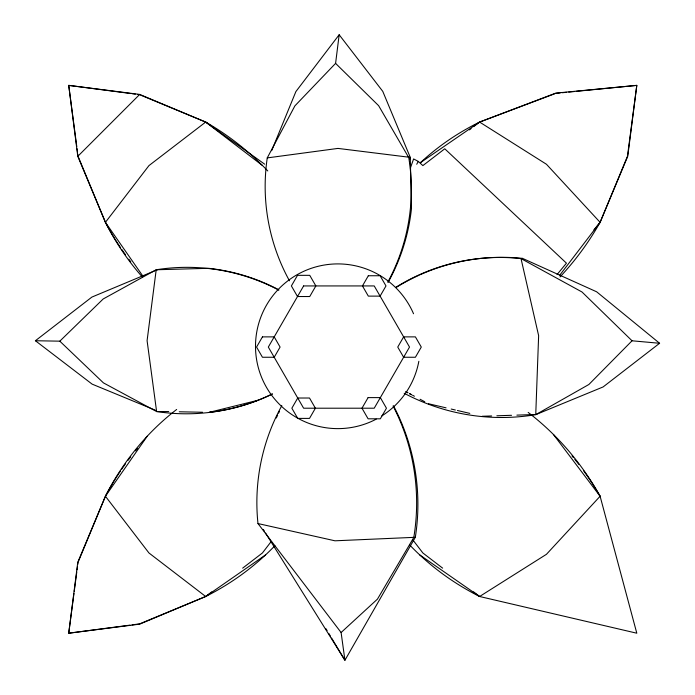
<?xml version="1.0" encoding="UTF-8"?>
<svg xmlns="http://www.w3.org/2000/svg" width="695" height="695" viewBox="0 0 695 695"><rect width="100%" height="100%" fill="white"/><g stroke="black" fill="none" stroke-linecap="round" stroke-linejoin="round"><path stroke-width="1.04" d="M289.459 280.797A196.503 195.504 24.9 0 1 267.254 157.904L294.897 105.866L335.589 63.375L339.169 34.75L382.771 91.375L410.267 157.374L411.483 208.5A195.903 195.877 -57.2 0 1 388.114 282.387M73.965 593.461L68.727 633.206L139.695 624.145L205.685 596.501L265.603 554.871M74.243 591.315L76.789 571.976M77.076 569.831L77.493 566.607M77.779 564.453L78.066 562.307L105.423 496.247A300.588 273.917 59.9 0 1 120.504 470.958M409.598 159.398L410.267 157.374L337.97 148.409L267.254 157.904M410.345 168.138L413.603 158.938L418.294 161.422L422.873 165.601L444.774 148.791L566.451 263.17L557.06 274.568M271.658 150.693L295.888 91.584L339.169 34.75M416.722 164.263L418.294 161.422M393.561 405.906A211.263 210.793 55.3 0 1 415.315 537.296L344.929 660.25L265.542 533.022M147.201 436.252L105.423 496.247L77.788 562.238L68.727 633.206L129.956 625.144M559.805 275.124L600.106 222.331L627.741 156.34L636.802 85.372L555.731 93.121L479.602 122.068A311.021 272.814 40.8 0 0 420.432 162.665L479.602 122.068L554.775 93.755M271.25 541.466L262.415 552.977L242.651 568.145M593.921 229.828L600.106 222.331L627.463 156.262L636.802 85.372L576.311 91.34M583.461 470.576A316.798 291.613 -61.5 0 1 600.106 496.247L546.452 554.306L479.602 596.501L419.693 554.871M395.49 287.522A201.055 198.77 78.1 0 1 521.015 258.592L538.634 335.659L535.741 414.654L603.112 386.941L659.598 343.278L632.042 340.793L588.874 384.491L535.741 414.654A211.845 209.69 -84.1 0 1 404.195 393.274M120.53 247.629A300.588 273.917 -60.5 0 1 105.423 222.331L77.788 156.34L139.695 94.424L205.685 122.068L264.673 164.176M157.73 269.564L91.888 297.078L35.402 340.741L59.813 341.167L103.19 298.972L156.201 269.764L208.613 268.313A195.903 194.965 -88.5 0 1 278.808 289.815M331.558 638.019L344.929 660.25L341.106 632.52L377.446 599.125L413.786 537.504A211.845 210.524 -52.3 0 0 393.057 405.967M469.412 129.887L471.114 128.584M473.66 126.629L479.602 122.068L546.452 164.263L600.106 222.331A326.719 291.231 68.5 0 1 560.022 276.94M211.706 591.888L205.685 596.501L139.626 623.867L132.102 624.857M257.689 400.346L209.021 412.387A195.903 194.93 78.4 0 0 272.301 394.082M659.598 343.278L596.64 291.796L522.544 258.392L521.015 258.592L582.019 292.004L632.042 340.793M415.315 537.296L334.973 540.806L257.975 523.552A201.055 200.316 -30 0 1 281.822 405.654M555.783 93.373L560.109 92.939M562.272 92.73L566.59 92.305M568.753 92.088L574.148 91.558M482.191 416.27L491.626 415.958M496.864 415.784L511.529 415.297M516.889 415.123L534.055 414.559M168.694 411.562L156.61 411.553L103.433 382.876L59.813 341.167M179.249 411.779L202.584 412.257M139.695 94.424L68.727 85.372L77.788 156.34M129.956 93.425L68.727 85.372L76.789 146.593M132.102 93.712L135.325 94.138M137.48 94.416L139.626 94.702M428.511 403.752L446.06 407.843M451.22 409.051L455.347 410.015M457.414 410.493L469.803 413.377M409.633 544.915A311.021 273.917 -30.4 0 0 479.602 596.501L636.802 633.206L600.106 496.247L553.385 434.418M155.133 410.111L92.131 384.135L35.402 340.741M140.625 95.119L205.685 122.068L262.502 165.549M405.854 391.772L407.774 392.753M406.002 391.737L407.869 392.727M412.543 395.229L414.42 396.228M420.058 399.243L424.749 401.745M442.645 568.145L422.873 552.977L412.978 540.084M473.59 591.888L479.602 596.501M335.589 63.375L378.627 105.675L408.747 157.574A196.503 194.939 43.5 0 1 387.862 281.988M257.975 523.552L341.106 632.52M142.875 276.132L105.423 222.331L78.066 156.262L77.779 154.116M263.344 529.503L264.439 531.258M325.99 628.749L327.102 630.608M328.77 633.388L330.446 636.16M77.076 148.747L77.493 151.97M396.506 287.235A200.438 200.29 -74.2 0 1 419.181 275.159M420.145 274.725A200.438 200.29 -74.2 0 1 522.544 258.392M276.323 417.99A200.438 199.708 62.6 0 1 277.661 415.106M278.591 413.186A200.438 199.708 62.6 0 1 279.538 411.275M272.362 393.909A196.503 196.45 52.3 0 1 156.61 411.553L147.088 340.68L156.201 269.764A196.503 196.381 -30.4 0 1 278.782 290.093M274.907 545.705A311.021 273.917 30.4 0 1 205.685 596.501L148.956 552.977L105.423 496.247A311.021 273.908 60.9 0 1 176.66 409.468M121.738 469.142A300.588 273.917 59.9 0 1 125.517 463.791M128.106 460.272A300.588 273.917 59.9 0 1 130.747 456.815M135.499 450.881A300.588 273.917 59.9 0 1 137.584 448.388M142.188 276.818A311.021 273.917 -60.6 0 1 105.423 222.331L148.956 165.601L205.685 122.068A274.925 273.917 -30 0 1 267.775 170.953M528.174 412.422A326.719 291.622 -61.6 0 1 600.106 496.247M572.02 455.911A316.798 291.613 -61.5 0 1 573.41 457.597M574.791 459.291A316.798 291.613 -61.5 0 1 578.866 464.442M130.782 261.78A300.588 273.917 -60.5 0 1 128.792 259.183M125.543 254.796A300.588 273.917 -60.5 0 1 121.755 249.436M418.842 361.296A82.366 82.366 0 0 1 381.798 415.931M376.23 419.146A82.366 82.366 0 0 1 264.004 382.71A82.366 82.366 0 0 1 303.368 271.476A82.366 82.366 0 0 1 413.534 313.749M297.503 275.333L291.387 285.932L297.503 296.53L309.744 296.53L315.86 285.932L309.744 275.333L297.503 275.333M262.441 336.875L256.559 347.066L262.441 357.256L274.204 357.256L280.094 347.066L274.204 336.875L262.441 336.875M303.619 285.932L268.322 347.066L303.619 408.208L374.223 408.208L409.52 347.066L374.223 285.932L303.619 285.932M297.738 398.018L291.857 408.208L297.738 418.399L309.51 418.399L315.391 408.208L309.51 398.018L297.738 398.018M368.333 275.741L362.451 285.932L368.333 296.122L380.104 296.122L385.986 285.932L380.104 275.741L368.333 275.741M368.098 397.61L361.982 408.208L368.098 418.807L380.339 418.807L386.455 408.208L380.339 397.61L368.098 397.61M403.639 336.875L397.748 347.066L403.639 357.256L415.402 357.256L421.283 347.066L415.402 336.875L403.639 336.875M411.605 394.725L409.685 393.744L411.605 394.725"/></g></svg>
